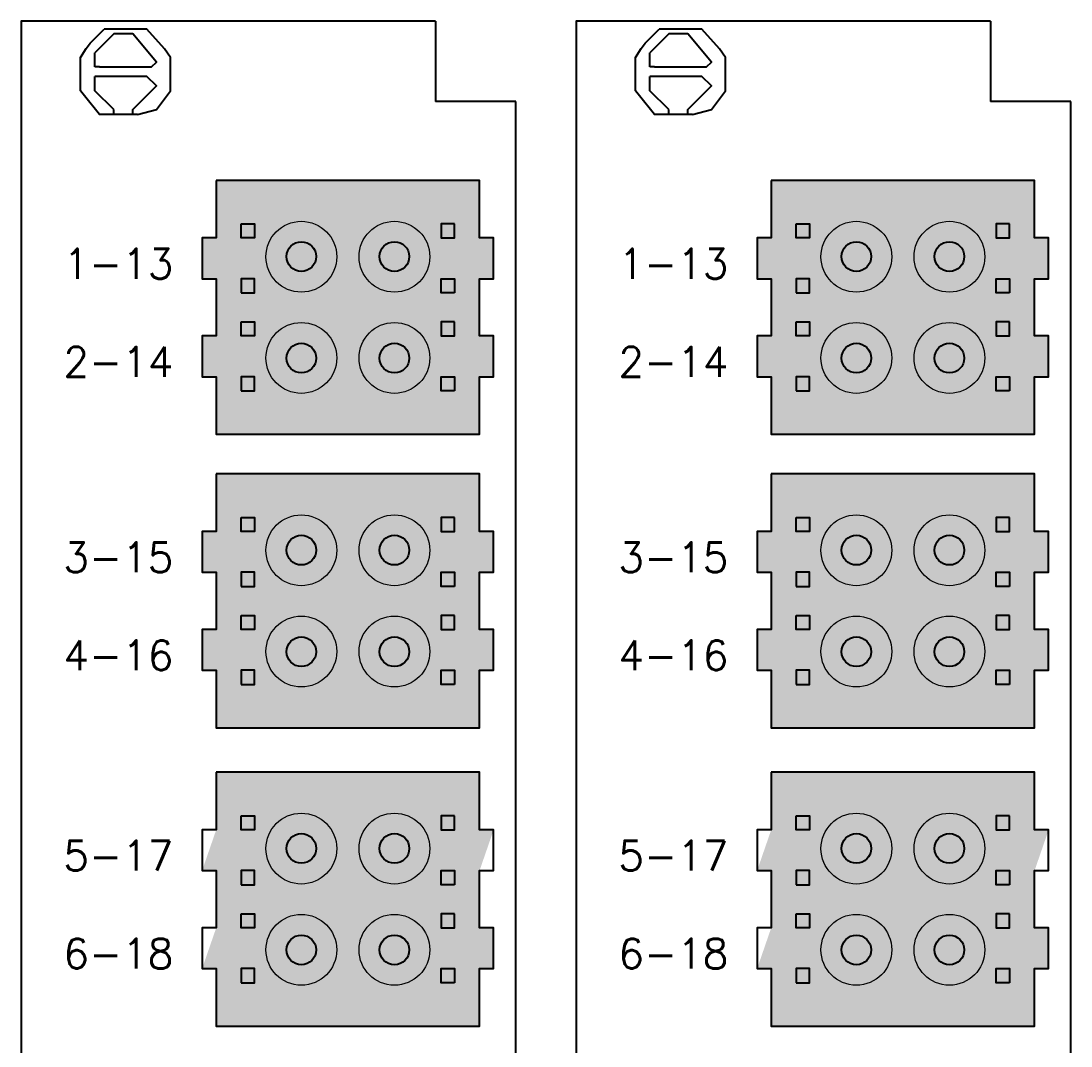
# Model space of a CAD drawing. Extents: x 12033 to 28038, y -9425 to 4777.
# Drawn here: x 14830.33 to 14838.58, y 286.05 to 294.09 of the extents above; entities that cross this region are included whole.
import ezdxf

# ---------------------------------------------------------------- set-up
doc = ezdxf.new("R2010")
doc.units = ezdxf.units.DM
doc.header["$LTSCALE"] = 5
doc.header["$MEASUREMENT"] = 0
for name, color, linetype in [('10.1-Caixas Subterrâneas', 5, 'Continuous'), ('20.7-DGO', 1, 'Continuous'), ('locais', 7, 'Continuous')]:
    doc.layers.add(name, color=color, linetype=linetype)
doc.styles.add('ROMANS', font='romans.shx')

# ---------------------------------------------------------------- blocks, each defined once
blk = doc.blocks.new('Inst de cartões ou bandejas (Cartão) - DGO')
at = {"layer": 'locais'}
h = blk.add_hatch(color=106, dxfattribs=at)
h.dxf.hatch_style = 1
h.paths.add_polyline_path([(1.02489, -0.24718), (1.01384, -0.24718), (1.01384, -0.27914), (1.02489, -0.27914), (1.02489, -0.32432), (1.23168, -0.32432), (1.23168, -0.27914), (1.24273, -0.27914), (1.24273, -0.24718), (1.23168, -0.24718), (1.23168, -0.20222), (1.24273, -0.20222), (1.24273, -0.17027), (1.23168, -0.17027), (1.23168, -0.12509), (1.02489, -0.12509), (1.02489, -0.17027), (1.01384, -0.17027), (1.01384, -0.20222), (1.02489, -0.20222)])
h.paths.add_polyline_path([(1.11954, -0.26442, -1), (1.06395, -0.26442, -1)], flags=16)
h.paths.add_polyline_path([(1.06395, -0.18498, -1), (1.11954, -0.18498, -1)], flags=16)
h.paths.add_polyline_path([(1.19261, -0.26442, -1), (1.13703, -0.26442, -1)], flags=16)
h.paths.add_polyline_path([(1.13703, -0.18498, -1), (1.19261, -0.18498, -1)], flags=16)
h.paths.add_polyline_path([(1.10338, -0.26455, -1), (1.08011, -0.26455, -1)], flags=0)
h.paths.add_polyline_path([(1.08011, -0.18486, -1), (1.10338, -0.18486, -1)], flags=0)
h.paths.add_polyline_path([(1.17646, -0.26455, -1), (1.15318, -0.26455, -1)], flags=0)
h.paths.add_polyline_path([(1.15318, -0.18486, -1), (1.17646, -0.18486, -1)], flags=0)
h.paths.add_polyline_path([(1.05495, -0.23607), (1.05495, -0.24718), (1.04461, -0.24718), (1.04461, -0.23607)], flags=16)
h.paths.add_polyline_path([(1.05495, -0.21334), (1.04461, -0.21334), (1.04461, -0.20222), (1.05495, -0.20222)], flags=16)
h.paths.add_polyline_path([(1.20161, -0.23607), (1.21196, -0.23607), (1.21196, -0.24718), (1.20161, -0.24718)], flags=16)
h.paths.add_polyline_path([(1.20161, -0.21334), (1.20161, -0.20222), (1.21196, -0.20222), (1.21196, -0.21334)], flags=16)
h.paths.add_polyline_path([(1.05495, -0.27914), (1.05495, -0.29025), (1.04461, -0.29025), (1.04461, -0.27914)], flags=17)
h.paths.add_polyline_path([(1.05495, -0.17027), (1.04461, -0.17027), (1.04461, -0.15916), (1.05495, -0.15916)], flags=17)
h.paths.add_polyline_path([(1.20161, -0.27914), (1.21196, -0.27914), (1.21196, -0.29025), (1.20161, -0.29025)], flags=17)
h.paths.add_polyline_path([(1.20161, -0.17027), (1.20161, -0.15916), (1.21196, -0.15916), (1.21196, -0.17027)], flags=17)
h = blk.add_hatch(color=106, dxfattribs=at)
h.dxf.hatch_style = 1
h.paths.add_polyline_path([(1.46069, -0.24718), (1.44964, -0.24718), (1.44964, -0.27914), (1.46069, -0.27914), (1.46069, -0.32432), (1.66748, -0.32432), (1.66748, -0.27914), (1.67853, -0.27914), (1.67853, -0.24718), (1.66748, -0.24718), (1.66748, -0.20222), (1.67853, -0.20222), (1.67853, -0.17027), (1.66748, -0.17027), (1.66748, -0.12509), (1.46069, -0.12509), (1.46069, -0.17027), (1.44964, -0.17027), (1.44964, -0.20222), (1.46069, -0.20222)])
h.paths.add_polyline_path([(1.55534, -0.26442, -1), (1.49976, -0.26442, -1)], flags=16)
h.paths.add_polyline_path([(1.49976, -0.18498, -1), (1.55534, -0.18498, -1)], flags=16)
h.paths.add_polyline_path([(1.62842, -0.26442, -1), (1.57283, -0.26442, -1)], flags=16)
h.paths.add_polyline_path([(1.57283, -0.18498, -1), (1.62842, -0.18498, -1)], flags=16)
h.paths.add_polyline_path([(1.53919, -0.26455, -1), (1.51591, -0.26455, -1)], flags=0)
h.paths.add_polyline_path([(1.51591, -0.18486, -1), (1.53919, -0.18486, -1)], flags=0)
h.paths.add_polyline_path([(1.61226, -0.26455, -1), (1.58899, -0.26455, -1)], flags=0)
h.paths.add_polyline_path([(1.58899, -0.18486, -1), (1.61226, -0.18486, -1)], flags=0)
h.paths.add_polyline_path([(1.49076, -0.23607), (1.49076, -0.24718), (1.48041, -0.24718), (1.48041, -0.23607)], flags=16)
h.paths.add_polyline_path([(1.49076, -0.21334), (1.48041, -0.21334), (1.48041, -0.20222), (1.49076, -0.20222)], flags=16)
h.paths.add_polyline_path([(1.63742, -0.23607), (1.64776, -0.23607), (1.64776, -0.24718), (1.63742, -0.24718)], flags=16)
h.paths.add_polyline_path([(1.63742, -0.21334), (1.63742, -0.20222), (1.64776, -0.20222), (1.64776, -0.21334)], flags=16)
h.paths.add_polyline_path([(1.49076, -0.27914), (1.49076, -0.29025), (1.48041, -0.29025), (1.48041, -0.27914)], flags=17)
h.paths.add_polyline_path([(1.49076, -0.17027), (1.48041, -0.17027), (1.48041, -0.15916), (1.49076, -0.15916)], flags=17)
h.paths.add_polyline_path([(1.63742, -0.27914), (1.64776, -0.27914), (1.64776, -0.29025), (1.63742, -0.29025)], flags=17)
h.paths.add_polyline_path([(1.63742, -0.17027), (1.63742, -0.15916), (1.64776, -0.15916), (1.64776, -0.17027)], flags=17)
h = blk.add_hatch(color=7, dxfattribs=at)
h.paths.add_polyline_path([(1.05495, -0.15916), (1.04461, -0.15916), (1.04461, -0.17027), (1.05495, -0.17027)])
h.paths.add_polyline_path([(1.05495, -0.20222), (1.04461, -0.20222), (1.04461, -0.21334), (1.05495, -0.21334)])
h.paths.add_polyline_path([(1.05495, -0.23607), (1.04461, -0.23607), (1.04461, -0.24718), (1.05495, -0.24718)])
h.paths.add_polyline_path([(1.05495, -0.27914), (1.04461, -0.27914), (1.04461, -0.29025), (1.05495, -0.29025)])
h.paths.add_polyline_path([(1.21196, -0.27914), (1.20161, -0.27914), (1.20161, -0.29025), (1.21196, -0.29025)])
h.paths.add_polyline_path([(1.21196, -0.23607), (1.20161, -0.23607), (1.20161, -0.24718), (1.21196, -0.24718)])
h.paths.add_polyline_path([(1.21196, -0.20222), (1.20161, -0.20222), (1.20161, -0.21334), (1.21196, -0.21334)])
h.paths.add_polyline_path([(1.21196, -0.15916), (1.20161, -0.15916), (1.20161, -0.17027), (1.21196, -0.17027)])
h = blk.add_hatch(color=94, dxfattribs=at)
h.paths.add_polyline_path([(1.11954, -0.18498, 1), (1.06395, -0.18498, 1)])
h.paths.add_polyline_path([(1.19261, -0.18498, 1), (1.13703, -0.18498, 1)])
h.paths.add_polyline_path([(1.19261, -0.26442, 1), (1.13703, -0.26442, 1)])
h.paths.add_polyline_path([(1.11954, -0.26442, 1), (1.06395, -0.26442, 1)])
h = blk.add_hatch(color=7, dxfattribs=at)
h.paths.add_polyline_path([(1.49076, -0.15916), (1.48041, -0.15916), (1.48041, -0.17027), (1.49076, -0.17027)])
h.paths.add_polyline_path([(1.49076, -0.20222), (1.48041, -0.20222), (1.48041, -0.21334), (1.49076, -0.21334)])
h.paths.add_polyline_path([(1.49076, -0.23607), (1.48041, -0.23607), (1.48041, -0.24718), (1.49076, -0.24718)])
h.paths.add_polyline_path([(1.49076, -0.27914), (1.48041, -0.27914), (1.48041, -0.29025), (1.49076, -0.29025)])
h.paths.add_polyline_path([(1.64776, -0.27914), (1.63742, -0.27914), (1.63742, -0.29025), (1.64776, -0.29025)])
h.paths.add_polyline_path([(1.64776, -0.23607), (1.63742, -0.23607), (1.63742, -0.24718), (1.64776, -0.24718)])
h.paths.add_polyline_path([(1.64776, -0.20222), (1.63742, -0.20222), (1.63742, -0.21334), (1.64776, -0.21334)])
h.paths.add_polyline_path([(1.64776, -0.15916), (1.63742, -0.15916), (1.63742, -0.17027), (1.64776, -0.17027)])
h = blk.add_hatch(color=94, dxfattribs=at)
h.paths.add_polyline_path([(1.55534, -0.18498, 1), (1.49976, -0.18498, 1)])
h.paths.add_polyline_path([(1.62842, -0.18498, 1), (1.57283, -0.18498, 1)])
h.paths.add_polyline_path([(1.62842, -0.26442, 1), (1.57283, -0.26442, 1)])
h.paths.add_polyline_path([(1.55534, -0.26442, 1), (1.49976, -0.26442, 1)])
h = blk.add_hatch(color=88, dxfattribs=at)
h.paths.add_polyline_path([(1.10338, -0.18486, 1), (1.08011, -0.18486, 1)])
h.paths.add_polyline_path([(1.15318, -0.18486, 1), (1.17646, -0.18486, 1)])
h = blk.add_hatch(color=88, dxfattribs=at)
h.paths.add_polyline_path([(1.53919, -0.18486, 1), (1.51591, -0.18486, 1)])
h.paths.add_polyline_path([(1.58899, -0.18486, 1), (1.61226, -0.18486, 1)])
h = blk.add_hatch(color=2, dxfattribs=at)
h.paths.add_polyline_path([(1.08011, -0.26455, 1), (1.10338, -0.26455, 1)])
h.paths.add_polyline_path([(1.17646, -0.26455, 1), (1.15318, -0.26455, 1)])
h = blk.add_hatch(color=2, dxfattribs=at)
h.paths.add_polyline_path([(1.51591, -0.26455, 1), (1.53919, -0.26455, 1)])
h.paths.add_polyline_path([(1.61226, -0.26455, 1), (1.58899, -0.26455, 1)])
h = blk.add_hatch(color=106, dxfattribs=at)
h.dxf.hatch_style = 1
h.paths.add_polyline_path([(1.02489, -0.47757), (1.01384, -0.47757), (1.01384, -0.50952), (1.02489, -0.50952), (1.02489, -0.5547), (1.23168, -0.5547), (1.23168, -0.50952), (1.24273, -0.50952), (1.24273, -0.47757), (1.23168, -0.47757), (1.23168, -0.43261), (1.24273, -0.43261), (1.24273, -0.40065), (1.23168, -0.40065), (1.23168, -0.35547), (1.02489, -0.35547), (1.02489, -0.40065), (1.01384, -0.40065), (1.01384, -0.43261), (1.02489, -0.43261)])
h.paths.add_polyline_path([(1.11954, -0.49481, -1), (1.06395, -0.49481, -1)], flags=16)
h.paths.add_polyline_path([(1.05495, -0.46645), (1.05495, -0.47757), (1.04461, -0.47757), (1.04461, -0.46645)], flags=16)
h.paths.add_polyline_path([(1.06395, -0.41537, -1), (1.11954, -0.41537, -1)], flags=16)
h.paths.add_polyline_path([(1.05495, -0.44372), (1.04461, -0.44372), (1.04461, -0.43261), (1.05495, -0.43261)], flags=16)
h.paths.add_polyline_path([(1.10338, -0.49493, -1), (1.08011, -0.49493, -1)], flags=0)
h.paths.add_polyline_path([(1.08011, -0.41524, -1), (1.10338, -0.41524, -1)], flags=0)
h.paths.add_polyline_path([(1.05495, -0.50952), (1.05495, -0.52063), (1.04461, -0.52063), (1.04461, -0.50952)], flags=17)
h.paths.add_polyline_path([(1.05495, -0.40065), (1.04461, -0.40065), (1.04461, -0.38954), (1.05495, -0.38954)], flags=16)
h.paths.add_polyline_path([(1.19261, -0.49481, -1), (1.13703, -0.49481, -1)], flags=16)
h.paths.add_polyline_path([(1.13703, -0.41537, -1), (1.19261, -0.41537, -1)], flags=16)
h.paths.add_polyline_path([(1.17646, -0.49493, -1), (1.15318, -0.49493, -1)], flags=0)
h.paths.add_polyline_path([(1.15318, -0.41524, -1), (1.17646, -0.41524, -1)], flags=0)
h.paths.add_polyline_path([(1.20161, -0.46645), (1.21196, -0.46645), (1.21196, -0.47757), (1.20161, -0.47757)], flags=16)
h.paths.add_polyline_path([(1.20161, -0.44372), (1.20161, -0.43261), (1.21196, -0.43261), (1.21196, -0.44372)], flags=16)
h.paths.add_polyline_path([(1.20161, -0.50952), (1.21196, -0.50952), (1.21196, -0.52063), (1.20161, -0.52063)], flags=16)
h.paths.add_polyline_path([(1.20161, -0.40065), (1.20161, -0.38954), (1.21196, -0.38954), (1.21196, -0.40065)], flags=16)
h = blk.add_hatch(color=106, dxfattribs=at)
h.dxf.hatch_style = 1
h.paths.add_polyline_path([(1.46069, -0.47757), (1.44964, -0.47757), (1.44964, -0.50952), (1.46069, -0.50952), (1.46069, -0.5547), (1.66748, -0.5547), (1.66748, -0.50952), (1.67853, -0.50952), (1.67853, -0.47757), (1.66748, -0.47757), (1.66748, -0.43261), (1.67853, -0.43261), (1.67853, -0.40065), (1.66748, -0.40065), (1.66748, -0.35547), (1.46069, -0.35547), (1.46069, -0.40065), (1.44964, -0.40065), (1.44964, -0.43261), (1.46069, -0.43261)])
h.paths.add_polyline_path([(1.55534, -0.49481, -1), (1.49976, -0.49481, -1)], flags=16)
h.paths.add_polyline_path([(1.49076, -0.46645), (1.49076, -0.47757), (1.48041, -0.47757), (1.48041, -0.46645)], flags=16)
h.paths.add_polyline_path([(1.49976, -0.41537, -1), (1.55534, -0.41537, -1)], flags=16)
h.paths.add_polyline_path([(1.49076, -0.44372), (1.48041, -0.44372), (1.48041, -0.43261), (1.49076, -0.43261)], flags=16)
h.paths.add_polyline_path([(1.53919, -0.49493, -1), (1.51591, -0.49493, -1)], flags=0)
h.paths.add_polyline_path([(1.51591, -0.41524, -1), (1.53919, -0.41524, -1)], flags=0)
h.paths.add_polyline_path([(1.49076, -0.50952), (1.49076, -0.52063), (1.48041, -0.52063), (1.48041, -0.50952)], flags=17)
h.paths.add_polyline_path([(1.49076, -0.40065), (1.48041, -0.40065), (1.48041, -0.38954), (1.49076, -0.38954)], flags=16)
h.paths.add_polyline_path([(1.62842, -0.49481, -1), (1.57283, -0.49481, -1)], flags=16)
h.paths.add_polyline_path([(1.57283, -0.41537, -1), (1.62842, -0.41537, -1)], flags=16)
h.paths.add_polyline_path([(1.61226, -0.49493, -1), (1.58899, -0.49493, -1)], flags=0)
h.paths.add_polyline_path([(1.58899, -0.41524, -1), (1.61226, -0.41524, -1)], flags=0)
h.paths.add_polyline_path([(1.63742, -0.46645), (1.64776, -0.46645), (1.64776, -0.47757), (1.63742, -0.47757)], flags=16)
h.paths.add_polyline_path([(1.63742, -0.44372), (1.63742, -0.43261), (1.64776, -0.43261), (1.64776, -0.44372)], flags=16)
h.paths.add_polyline_path([(1.63742, -0.50952), (1.64776, -0.50952), (1.64776, -0.52063), (1.63742, -0.52063)], flags=16)
h.paths.add_polyline_path([(1.63742, -0.40065), (1.63742, -0.38954), (1.64776, -0.38954), (1.64776, -0.40065)], flags=16)
h = blk.add_hatch(color=7, dxfattribs=at)
h.paths.add_polyline_path([(1.04461, -0.40065), (1.05495, -0.40065), (1.05495, -0.38954), (1.04461, -0.38954)])
h.paths.add_polyline_path([(1.04461, -0.44372), (1.05495, -0.44372), (1.05495, -0.43261), (1.04461, -0.43261)])
h.paths.add_polyline_path([(1.04461, -0.46645), (1.04461, -0.47757), (1.05495, -0.47757), (1.05495, -0.46645)])
h.paths.add_polyline_path([(1.04461, -0.52063), (1.05495, -0.52063), (1.05495, -0.50952), (1.04461, -0.50952)])
h.paths.add_polyline_path([(1.20161, -0.52063), (1.21196, -0.52063), (1.21196, -0.50952), (1.20161, -0.50952)])
h.paths.add_polyline_path([(1.21196, -0.46645), (1.20161, -0.46645), (1.20161, -0.47757), (1.21196, -0.47757)])
h.paths.add_polyline_path([(1.21196, -0.43261), (1.20161, -0.43261), (1.20161, -0.44372), (1.21196, -0.44372)])
h.paths.add_polyline_path([(1.21196, -0.38954), (1.20161, -0.38954), (1.20161, -0.40065), (1.21196, -0.40065)])
h = blk.add_hatch(color=94, dxfattribs=at)
h.paths.add_polyline_path([(1.11954, -0.41537, 1), (1.06395, -0.41537, 1)])
h.paths.add_polyline_path([(1.19261, -0.41537, 1), (1.13703, -0.41537, 1)])
h.paths.add_polyline_path([(1.19261, -0.49481, 1), (1.13703, -0.49481, 1)])
h.paths.add_polyline_path([(1.11954, -0.49481, 1), (1.06395, -0.49481, 1)])
h = blk.add_hatch(color=7, dxfattribs=at)
h.paths.add_polyline_path([(1.48041, -0.40065), (1.49076, -0.40065), (1.49076, -0.38954), (1.48041, -0.38954)])
h.paths.add_polyline_path([(1.48041, -0.44372), (1.49076, -0.44372), (1.49076, -0.43261), (1.48041, -0.43261)])
h.paths.add_polyline_path([(1.48041, -0.46645), (1.48041, -0.47757), (1.49076, -0.47757), (1.49076, -0.46645)])
h.paths.add_polyline_path([(1.48041, -0.52063), (1.49076, -0.52063), (1.49076, -0.50952), (1.48041, -0.50952)])
h.paths.add_polyline_path([(1.63742, -0.52063), (1.64776, -0.52063), (1.64776, -0.50952), (1.63742, -0.50952)])
h.paths.add_polyline_path([(1.64776, -0.46645), (1.63742, -0.46645), (1.63742, -0.47757), (1.64776, -0.47757)])
h.paths.add_polyline_path([(1.64776, -0.43261), (1.63742, -0.43261), (1.63742, -0.44372), (1.64776, -0.44372)])
h.paths.add_polyline_path([(1.64776, -0.38954), (1.63742, -0.38954), (1.63742, -0.40065), (1.64776, -0.40065)])
h = blk.add_hatch(color=94, dxfattribs=at)
h.paths.add_polyline_path([(1.55534, -0.41537, 1), (1.49976, -0.41537, 1)])
h.paths.add_polyline_path([(1.62842, -0.41537, 1), (1.57283, -0.41537, 1)])
h.paths.add_polyline_path([(1.62842, -0.49481, 1), (1.57283, -0.49481, 1)])
h.paths.add_polyline_path([(1.55534, -0.49481, 1), (1.49976, -0.49481, 1)])
h = blk.add_hatch(color=7, dxfattribs=at)
h.paths.add_polyline_path([(1.10338, -0.41524, 1), (1.08011, -0.41524, 1)])
h.paths.add_polyline_path([(1.15318, -0.41524, 1), (1.17646, -0.41524, 1)])
h = blk.add_hatch(color=7, dxfattribs=at)
h.paths.add_polyline_path([(1.53919, -0.41524, 1), (1.51591, -0.41524, 1)])
h.paths.add_polyline_path([(1.58899, -0.41524, 1), (1.61226, -0.41524, 1)])
h = blk.add_hatch(color=5, dxfattribs=at)
h.paths.add_polyline_path([(1.08011, -0.49493, 1), (1.10338, -0.49493, 1)])
h.paths.add_polyline_path([(1.17646, -0.49493, 1), (1.15318, -0.49493, 1)])
h = blk.add_hatch(color=5, dxfattribs=at)
h.paths.add_polyline_path([(1.51591, -0.49493, 1), (1.53919, -0.49493, 1)])
h.paths.add_polyline_path([(1.61226, -0.49493, 1), (1.58899, -0.49493, 1)])
h = blk.add_hatch(color=106, dxfattribs=at)
h.dxf.hatch_style = 1
h.paths.add_polyline_path([(1.02489, -0.71167), (1.01384, -0.74362), (1.02489, -0.74362), (1.02489, -0.7888), (1.23168, -0.7888), (1.23168, -0.74362), (1.24273, -0.74362), (1.24273, -0.71167), (1.23168, -0.71167), (1.23168, -0.6667), (1.24273, -0.63475), (1.23168, -0.63475), (1.23168, -0.58957), (1.02489, -0.58957), (1.02489, -0.63475), (1.01384, -0.6667), (1.02489, -0.6667)])
h.paths.add_polyline_path([(1.11954, -0.7289, 1), (1.06395, -0.7289, 1)], flags=16)
h.paths.add_polyline_path([(1.05495, -0.70055), (1.05495, -0.71167), (1.04461, -0.71167), (1.04461, -0.70055)], flags=16)
h.paths.add_polyline_path([(1.06395, -0.64946, -1), (1.11954, -0.64946, -1)], flags=16)
h.paths.add_polyline_path([(1.05495, -0.67782), (1.04461, -0.67782), (1.04461, -0.6667), (1.05495, -0.6667)], flags=16)
h.paths.add_polyline_path([(1.05495, -0.74362), (1.05495, -0.75473), (1.04461, -0.75473), (1.04461, -0.74362)], flags=16)
h.paths.add_polyline_path([(1.05495, -0.63475), (1.04461, -0.63475), (1.04461, -0.62364), (1.05495, -0.62364)], flags=16)
h.paths.add_polyline_path([(1.19261, -0.7289, -1), (1.13703, -0.7289, -1)], flags=16)
h.paths.add_polyline_path([(1.19261, -0.64946, -1), (1.13703, -0.64946, -1)], flags=16)
h.paths.add_polyline_path([(1.20161, -0.70055), (1.21196, -0.70055), (1.21196, -0.71167), (1.20161, -0.71167)], flags=16)
h.paths.add_polyline_path([(1.20161, -0.67782), (1.20161, -0.6667), (1.21196, -0.6667), (1.21196, -0.67782)], flags=16)
h.paths.add_polyline_path([(1.20161, -0.74362), (1.21196, -0.74362), (1.21196, -0.75473), (1.20161, -0.75473)], flags=16)
h.paths.add_polyline_path([(1.20161, -0.63475), (1.20161, -0.62364), (1.21196, -0.62364), (1.21196, -0.63475)], flags=16)
h = blk.add_hatch(color=106, dxfattribs=at)
h.dxf.hatch_style = 1
h.paths.add_polyline_path([(1.46069, -0.71167), (1.44964, -0.74362), (1.46069, -0.74362), (1.46069, -0.7888), (1.66748, -0.7888), (1.66748, -0.74362), (1.67853, -0.74362), (1.67853, -0.71167), (1.66748, -0.71167), (1.66748, -0.6667), (1.67853, -0.63475), (1.66748, -0.63475), (1.66748, -0.58957), (1.46069, -0.58957), (1.46069, -0.63475), (1.44964, -0.6667), (1.46069, -0.6667)])
h.paths.add_polyline_path([(1.55534, -0.7289, 1), (1.49976, -0.7289, 1)], flags=16)
h.paths.add_polyline_path([(1.49076, -0.70055), (1.49076, -0.71167), (1.48041, -0.71167), (1.48041, -0.70055)], flags=16)
h.paths.add_polyline_path([(1.49976, -0.64946, -1), (1.55534, -0.64946, -1)], flags=16)
h.paths.add_polyline_path([(1.49076, -0.67782), (1.48041, -0.67782), (1.48041, -0.6667), (1.49076, -0.6667)], flags=16)
h.paths.add_polyline_path([(1.49076, -0.74362), (1.49076, -0.75473), (1.48041, -0.75473), (1.48041, -0.74362)], flags=16)
h.paths.add_polyline_path([(1.49076, -0.63475), (1.48041, -0.63475), (1.48041, -0.62364), (1.49076, -0.62364)], flags=16)
h.paths.add_polyline_path([(1.62842, -0.7289, -1), (1.57283, -0.7289, -1)], flags=16)
h.paths.add_polyline_path([(1.62842, -0.64946, -1), (1.57283, -0.64946, -1)], flags=16)
h.paths.add_polyline_path([(1.63742, -0.70055), (1.64776, -0.70055), (1.64776, -0.71167), (1.63742, -0.71167)], flags=16)
h.paths.add_polyline_path([(1.63742, -0.67782), (1.63742, -0.6667), (1.64776, -0.6667), (1.64776, -0.67782)], flags=16)
h.paths.add_polyline_path([(1.63742, -0.74362), (1.64776, -0.74362), (1.64776, -0.75473), (1.63742, -0.75473)], flags=16)
h.paths.add_polyline_path([(1.63742, -0.63475), (1.63742, -0.62364), (1.64776, -0.62364), (1.64776, -0.63475)], flags=16)
h = blk.add_hatch(color=7, dxfattribs=at)
h.paths.add_polyline_path([(1.04461, -0.63475), (1.05495, -0.63475), (1.05495, -0.62364), (1.04461, -0.62364)])
h.paths.add_polyline_path([(1.04461, -0.67782), (1.05495, -0.67782), (1.05495, -0.6667), (1.04461, -0.6667)])
h.paths.add_polyline_path([(1.04461, -0.70055), (1.04461, -0.71167), (1.05495, -0.71167), (1.05495, -0.70055)])
h.paths.add_polyline_path([(1.04461, -0.75473), (1.05495, -0.75473), (1.05495, -0.74362), (1.04461, -0.74362)])
h.paths.add_polyline_path([(1.20161, -0.75473), (1.21196, -0.75473), (1.21196, -0.74362), (1.20161, -0.74362)])
h.paths.add_polyline_path([(1.21196, -0.71167), (1.21196, -0.70055), (1.20161, -0.70055), (1.20161, -0.71167)])
h.paths.add_polyline_path([(1.21196, -0.6667), (1.20161, -0.6667), (1.20161, -0.67782), (1.21196, -0.67782)])
h.paths.add_polyline_path([(1.21196, -0.62364), (1.20161, -0.62364), (1.20161, -0.63475), (1.21196, -0.63475)])
h = blk.add_hatch(color=94, dxfattribs=at)
h.paths.add_polyline_path([(1.11954, -0.64946, 1), (1.06395, -0.64946, 1)])
h.paths.add_polyline_path([(1.19261, -0.64946, 1), (1.13703, -0.64946, 1)])
h.paths.add_polyline_path([(1.19261, -0.7289, 1), (1.13703, -0.7289, 1)])
h.paths.add_polyline_path([(1.11954, -0.7289, 1), (1.06395, -0.7289, 1)])
h = blk.add_hatch(color=7, dxfattribs=at)
h.paths.add_polyline_path([(1.48041, -0.63475), (1.49076, -0.63475), (1.49076, -0.62364), (1.48041, -0.62364)])
h.paths.add_polyline_path([(1.48041, -0.67782), (1.49076, -0.67782), (1.49076, -0.6667), (1.48041, -0.6667)])
h.paths.add_polyline_path([(1.48041, -0.70055), (1.48041, -0.71167), (1.49076, -0.71167), (1.49076, -0.70055)])
h.paths.add_polyline_path([(1.48041, -0.75473), (1.49076, -0.75473), (1.49076, -0.74362), (1.48041, -0.74362)])
h.paths.add_polyline_path([(1.63742, -0.75473), (1.64776, -0.75473), (1.64776, -0.74362), (1.63742, -0.74362)])
h.paths.add_polyline_path([(1.64776, -0.71167), (1.64776, -0.70055), (1.63742, -0.70055), (1.63742, -0.71167)])
h.paths.add_polyline_path([(1.64776, -0.6667), (1.63742, -0.6667), (1.63742, -0.67782), (1.64776, -0.67782)])
h.paths.add_polyline_path([(1.64776, -0.62364), (1.63742, -0.62364), (1.63742, -0.63475), (1.64776, -0.63475)])
h = blk.add_hatch(color=94, dxfattribs=at)
h.paths.add_polyline_path([(1.55534, -0.64946, 1), (1.49976, -0.64946, 1)])
h.paths.add_polyline_path([(1.62842, -0.64946, 1), (1.57283, -0.64946, 1)])
h.paths.add_polyline_path([(1.62842, -0.7289, 1), (1.57283, -0.7289, 1)])
h.paths.add_polyline_path([(1.55534, -0.7289, 1), (1.49976, -0.7289, 1)])
h = blk.add_hatch(color=12, dxfattribs=at)
h.paths.add_polyline_path([(1.10338, -0.64934, 1), (1.08011, -0.64934, 1)])
h.paths.add_polyline_path([(1.15318, -0.64934, 1), (1.17646, -0.64934, 1)])
h = blk.add_hatch(color=12, dxfattribs=at)
h.paths.add_polyline_path([(1.53919, -0.64934, 1), (1.51591, -0.64934, 1)])
h.paths.add_polyline_path([(1.58899, -0.64934, 1), (1.61226, -0.64934, 1)])
h = blk.add_hatch(color=204, dxfattribs=at)
h.paths.add_polyline_path([(1.08011, -0.72903, 1), (1.10338, -0.72903, 1)])
h.paths.add_polyline_path([(1.17646, -0.72903, 1), (1.15318, -0.72903, 1)])
h = blk.add_hatch(color=204, dxfattribs=at)
h.paths.add_polyline_path([(1.51591, -0.72903, 1), (1.53919, -0.72903, 1)])
h.paths.add_polyline_path([(1.61226, -0.72903, 1), (1.58899, -0.72903, 1)])
at = {"color": 0, "linetype": 'Continuous'}
for points in [[(0.92586, -0.0175), (0.93701, -0.00635)], [(0.96302, -0.07324), (0.97788, -0.06952), (0.98903, -0.05466), (0.98903, -0.02865), (0.98441, -0.02194), (0.97045, -0.00635)], [(1.36167, -0.0175), (1.37281, -0.00635)], [(1.39883, -0.07324), (1.41369, -0.06952), (1.42484, -0.05466), (1.42484, -0.02865), (1.42021, -0.02194), (1.40626, -0.00635)], [(0.93329, -0.03608), (0.97417, -0.03608), (0.97788, -0.03236), (0.9593, -0.01007), (0.94444, -0.01007), (0.92958, -0.02493)], [(1.3691, -0.03608), (1.40997, -0.03608), (1.41369, -0.03236), (1.39511, -0.01007), (1.38025, -0.01007), (1.36538, -0.02493)], [(0.94073, -0.07324), (0.93329, -0.07324), (0.9214, -0.05874), (0.91843, -0.05466), (0.91843, -0.02865), (0.92289, -0.02159), (0.92586, -0.0175)], [(1.37653, -0.07324), (1.3691, -0.07324), (1.35721, -0.05874), (1.35424, -0.05466), (1.35424, -0.02865), (1.35869, -0.02159), (1.36167, -0.0175)], [(0.92958, -0.03236), (0.92958, -0.02493)], [(0.92958, -0.03608), (0.92958, -0.03236)], [(1.36538, -0.03236), (1.36538, -0.02493)], [(1.36538, -0.03608), (1.36538, -0.03236)], [(0.93329, -0.03608), (0.92958, -0.03608)], [(1.3691, -0.03608), (1.36538, -0.03608)], [(0.93329, -0.04351), (0.92958, -0.04351)], [(0.92958, -0.04722), (0.92958, -0.04351)], [(0.94444, -0.06952), (0.92958, -0.05466), (0.92958, -0.04722)], [(0.9593, -0.06952), (0.97788, -0.05094), (0.97045, -0.04351), (0.93329, -0.04351)], [(1.3691, -0.04351), (1.36538, -0.04351)], [(1.36538, -0.04722), (1.36538, -0.04351)], [(1.38025, -0.06952), (1.36538, -0.05466), (1.36538, -0.04722)], [(1.39511, -0.06952), (1.41369, -0.05094), (1.40626, -0.04351), (1.3691, -0.04351)], [(1.26029, -0.06327), (1.19712, -0.06327)], [(0.94444, -0.07324), (0.94073, -0.07324)], [(0.94444, -0.07324), (0.94444, -0.06952)], [(0.94816, -0.07324), (0.94444, -0.07324)], [(0.95559, -0.07324), (0.94816, -0.07324)], [(0.9593, -0.07324), (0.95559, -0.07324)], [(0.9593, -0.07324), (0.9593, -0.06952)], [(0.96302, -0.07324), (0.9593, -0.07324)], [(1.38025, -0.07324), (1.37653, -0.07324)], [(1.38025, -0.07324), (1.38025, -0.06952)], [(1.38396, -0.07324), (1.38025, -0.07324)], [(1.39139, -0.07324), (1.38396, -0.07324)], [(1.39511, -0.07324), (1.39139, -0.07324)], [(1.39511, -0.07324), (1.39511, -0.06952)], [(1.39883, -0.07324), (1.39511, -0.07324)]]:
    blk.add_lwpolyline(points, dxfattribs=at)
at = {"color": 1, "linetype": 'Continuous'}
for points in [[(1.19712, -0.0001), (1.19712, -0.06327)], [(1.63292, -0.0001), (1.63292, -0.06327)], [(1.69609, -0.06327), (1.63292, -0.06327)]]:
    blk.add_lwpolyline(points, dxfattribs=at)
at = {"layer": 'locais'}
for p, q in [((0.97045, -0.00635), (0.93701, -0.00635)), ((1.40626, -0.00635), (1.37281, -0.00635))]:
    blk.add_line(p, q, dxfattribs=at)
at = {"layer": 'locais', "color": 1}
for points in [[(1.19712, -0.0001), (0.87161, 0), (0.87161, -1.62011), (1.26029, -1.62021), (1.26029, -0.06327)], [(1.63292, -0.0001), (1.30742, 0), (1.30742, -1.62011), (1.69609, -1.62021), (1.69609, -0.06327)]]:
    blk.add_lwpolyline(points, dxfattribs=at)
at = {"layer": 'locais'}
for points in [[(1.02489, -0.12509), (1.02489, -0.17027), (1.01384, -0.17027), (1.01384, -0.20222), (1.02489, -0.20222), (1.02489, -0.24718), (1.01384, -0.24718), (1.01384, -0.27914), (1.01384, -0.27914), (1.02489, -0.27914), (1.02489, -0.32432), (1.23168, -0.32432), (1.23168, -0.27914), (1.24273, -0.27914), (1.24273, -0.24718), (1.23168, -0.24718), (1.23168, -0.20222), (1.24273, -0.20222), (1.24273, -0.17027), (1.23168, -0.17027), (1.23168, -0.12509), (1.02489, -0.12509)], [(1.02489, -0.12509), (1.02489, -0.17027), (1.01384, -0.17027), (1.01384, -0.20222), (1.02489, -0.20222), (1.02489, -0.24718), (1.01384, -0.24718), (1.01384, -0.27914), (1.01384, -0.27914), (1.02489, -0.27914), (1.02489, -0.32432), (1.23168, -0.32432), (1.23168, -0.27914), (1.24273, -0.27914), (1.24273, -0.24718), (1.23168, -0.24718), (1.23168, -0.20222), (1.24273, -0.20222), (1.24273, -0.17027), (1.23168, -0.17027), (1.23168, -0.12509), (1.02489, -0.12509)], [(1.46069, -0.12509), (1.46069, -0.17027), (1.44964, -0.17027), (1.44964, -0.20222), (1.46069, -0.20222), (1.46069, -0.24718), (1.44964, -0.24718), (1.44964, -0.27914), (1.44964, -0.27914), (1.46069, -0.27914), (1.46069, -0.32432), (1.66748, -0.32432), (1.66748, -0.27914), (1.67853, -0.27914), (1.67853, -0.24718), (1.66748, -0.24718), (1.66748, -0.20222), (1.67853, -0.20222), (1.67853, -0.17027), (1.66748, -0.17027), (1.66748, -0.12509), (1.46069, -0.12509)], [(1.46069, -0.12509), (1.46069, -0.17027), (1.44964, -0.17027), (1.44964, -0.20222), (1.46069, -0.20222), (1.46069, -0.24718), (1.44964, -0.24718), (1.44964, -0.27914), (1.44964, -0.27914), (1.46069, -0.27914), (1.46069, -0.32432), (1.66748, -0.32432), (1.66748, -0.27914), (1.67853, -0.27914), (1.67853, -0.24718), (1.66748, -0.24718), (1.66748, -0.20222), (1.67853, -0.20222), (1.67853, -0.17027), (1.66748, -0.17027), (1.66748, -0.12509), (1.46069, -0.12509)], [(1.02489, -0.35547), (1.02489, -0.40065), (1.01384, -0.40065), (1.01384, -0.43261), (1.02489, -0.43261), (1.02489, -0.47757), (1.01384, -0.47757), (1.01384, -0.50952), (1.01384, -0.50952), (1.02489, -0.50952), (1.02489, -0.5547), (1.23168, -0.5547), (1.23168, -0.50952), (1.24273, -0.50952), (1.24273, -0.47757), (1.23168, -0.47757), (1.23168, -0.43261), (1.24273, -0.43261), (1.24273, -0.40065), (1.23168, -0.40065), (1.23168, -0.35547), (1.02489, -0.35547)], [(1.46069, -0.35547), (1.46069, -0.40065), (1.44964, -0.40065), (1.44964, -0.43261), (1.46069, -0.43261), (1.46069, -0.47757), (1.44964, -0.47757), (1.44964, -0.50952), (1.44964, -0.50952), (1.46069, -0.50952), (1.46069, -0.5547), (1.66748, -0.5547), (1.66748, -0.50952), (1.67853, -0.50952), (1.67853, -0.47757), (1.66748, -0.47757), (1.66748, -0.43261), (1.67853, -0.43261), (1.67853, -0.40065), (1.66748, -0.40065), (1.66748, -0.35547), (1.46069, -0.35547)], [(1.02489, -0.58957), (1.02489, -0.63475), (1.01384, -0.63475), (1.01384, -0.6667), (1.02489, -0.6667), (1.02489, -0.71167), (1.01384, -0.71167), (1.01384, -0.74362), (1.01384, -0.74362), (1.02489, -0.74362), (1.02489, -0.7888), (1.23168, -0.7888), (1.23168, -0.74362), (1.24273, -0.74362), (1.24273, -0.71167), (1.23168, -0.71167), (1.23168, -0.6667), (1.24273, -0.6667), (1.24273, -0.63475), (1.23168, -0.63475), (1.23168, -0.58957), (1.02489, -0.58957)], [(1.46069, -0.58957), (1.46069, -0.63475), (1.44964, -0.63475), (1.44964, -0.6667), (1.46069, -0.6667), (1.46069, -0.71167), (1.44964, -0.71167), (1.44964, -0.74362), (1.44964, -0.74362), (1.46069, -0.74362), (1.46069, -0.7888), (1.66748, -0.7888), (1.66748, -0.74362), (1.67853, -0.74362), (1.67853, -0.71167), (1.66748, -0.71167), (1.66748, -0.6667), (1.67853, -0.6667), (1.67853, -0.63475), (1.66748, -0.63475), (1.66748, -0.58957), (1.46069, -0.58957)]]:
    blk.add_lwpolyline(points, dxfattribs=at)
for points in [[(1.04461, -0.15916), (1.05495, -0.15916), (1.05495, -0.17027), (1.04461, -0.17027)], [(1.21196, -0.15916), (1.20161, -0.15916), (1.20161, -0.17027), (1.21196, -0.17027)], [(1.48041, -0.15916), (1.49076, -0.15916), (1.49076, -0.17027), (1.48041, -0.17027)], [(1.64776, -0.15916), (1.63742, -0.15916), (1.63742, -0.17027), (1.64776, -0.17027)], [(1.04461, -0.21334), (1.05495, -0.21334), (1.05495, -0.20222), (1.04461, -0.20222)], [(1.21196, -0.21334), (1.20161, -0.21334), (1.20161, -0.20222), (1.21196, -0.20222)], [(1.48041, -0.21334), (1.49076, -0.21334), (1.49076, -0.20222), (1.48041, -0.20222)], [(1.64776, -0.21334), (1.63742, -0.21334), (1.63742, -0.20222), (1.64776, -0.20222)], [(1.04461, -0.23607), (1.05495, -0.23607), (1.05495, -0.24718), (1.04461, -0.24718)], [(1.21196, -0.23607), (1.20161, -0.23607), (1.20161, -0.24718), (1.21196, -0.24718)], [(1.48041, -0.23607), (1.49076, -0.23607), (1.49076, -0.24718), (1.48041, -0.24718)], [(1.64776, -0.23607), (1.63742, -0.23607), (1.63742, -0.24718), (1.64776, -0.24718)], [(1.04461, -0.29025), (1.05495, -0.29025), (1.05495, -0.27914), (1.04461, -0.27914)], [(1.21196, -0.29025), (1.20161, -0.29025), (1.20161, -0.27914), (1.21196, -0.27914)], [(1.48041, -0.29025), (1.49076, -0.29025), (1.49076, -0.27914), (1.48041, -0.27914)], [(1.64776, -0.29025), (1.63742, -0.29025), (1.63742, -0.27914), (1.64776, -0.27914)], [(1.04461, -0.38954), (1.05495, -0.38954), (1.05495, -0.40065), (1.04461, -0.40065)], [(1.21196, -0.38954), (1.20161, -0.38954), (1.20161, -0.40065), (1.21196, -0.40065)], [(1.48041, -0.38954), (1.49076, -0.38954), (1.49076, -0.40065), (1.48041, -0.40065)], [(1.64776, -0.38954), (1.63742, -0.38954), (1.63742, -0.40065), (1.64776, -0.40065)], [(1.04461, -0.44372), (1.05495, -0.44372), (1.05495, -0.43261), (1.04461, -0.43261)], [(1.21196, -0.44372), (1.20161, -0.44372), (1.20161, -0.43261), (1.21196, -0.43261)], [(1.48041, -0.44372), (1.49076, -0.44372), (1.49076, -0.43261), (1.48041, -0.43261)], [(1.64776, -0.44372), (1.63742, -0.44372), (1.63742, -0.43261), (1.64776, -0.43261)], [(1.04461, -0.46645), (1.05495, -0.46645), (1.05495, -0.47757), (1.04461, -0.47757)], [(1.21196, -0.46645), (1.20161, -0.46645), (1.20161, -0.47757), (1.21196, -0.47757)], [(1.48041, -0.46645), (1.49076, -0.46645), (1.49076, -0.47757), (1.48041, -0.47757)], [(1.64776, -0.46645), (1.63742, -0.46645), (1.63742, -0.47757), (1.64776, -0.47757)], [(1.04461, -0.52063), (1.05495, -0.52063), (1.05495, -0.50952), (1.04461, -0.50952)], [(1.21196, -0.52063), (1.20161, -0.52063), (1.20161, -0.50952), (1.21196, -0.50952)], [(1.48041, -0.52063), (1.49076, -0.52063), (1.49076, -0.50952), (1.48041, -0.50952)], [(1.64776, -0.52063), (1.63742, -0.52063), (1.63742, -0.50952), (1.64776, -0.50952)], [(1.04461, -0.62364), (1.05495, -0.62364), (1.05495, -0.63475), (1.04461, -0.63475)], [(1.21196, -0.62364), (1.20161, -0.62364), (1.20161, -0.63475), (1.21196, -0.63475)], [(1.48041, -0.62364), (1.49076, -0.62364), (1.49076, -0.63475), (1.48041, -0.63475)], [(1.64776, -0.62364), (1.63742, -0.62364), (1.63742, -0.63475), (1.64776, -0.63475)], [(1.04461, -0.67782), (1.05495, -0.67782), (1.05495, -0.6667), (1.04461, -0.6667)], [(1.21196, -0.67782), (1.20161, -0.67782), (1.20161, -0.6667), (1.21196, -0.6667)], [(1.48041, -0.67782), (1.49076, -0.67782), (1.49076, -0.6667), (1.48041, -0.6667)], [(1.64776, -0.67782), (1.63742, -0.67782), (1.63742, -0.6667), (1.64776, -0.6667)], [(1.04461, -0.70055), (1.05495, -0.70055), (1.05495, -0.71167), (1.04461, -0.71167)], [(1.21196, -0.70055), (1.20161, -0.70055), (1.20161, -0.71167), (1.21196, -0.71167)], [(1.48041, -0.70055), (1.49076, -0.70055), (1.49076, -0.71167), (1.48041, -0.71167)], [(1.64776, -0.70055), (1.63742, -0.70055), (1.63742, -0.71167), (1.64776, -0.71167)], [(1.04461, -0.75473), (1.05495, -0.75473), (1.05495, -0.74362), (1.04461, -0.74362)], [(1.21196, -0.75473), (1.20161, -0.75473), (1.20161, -0.74362), (1.21196, -0.74362)], [(1.48041, -0.75473), (1.49076, -0.75473), (1.49076, -0.74362), (1.48041, -0.74362)], [(1.64776, -0.75473), (1.63742, -0.75473), (1.63742, -0.74362), (1.64776, -0.74362)]]:
    blk.add_lwpolyline(points, close=True, dxfattribs=at)
at = {"layer": 'locais', "lineweight": 15}
for centre in [(1.09174, -0.18498), (1.16482, -0.18498), (1.52755, -0.18498), (1.60063, -0.18498), (1.09174, -0.26442), (1.16482, -0.26442), (1.52755, -0.26442), (1.60063, -0.26442), (1.09174, -0.41537), (1.16482, -0.41537), (1.52755, -0.41537), (1.60063, -0.41537), (1.09174, -0.49481), (1.16482, -0.49481), (1.52755, -0.49481), (1.60063, -0.49481), (1.09174, -0.64946), (1.16482, -0.64946), (1.52755, -0.64946), (1.60063, -0.64946), (1.09174, -0.7289), (1.16482, -0.7289), (1.52755, -0.7289), (1.60063, -0.7289)]:
    blk.add_circle(centre, 0.02779, dxfattribs=at)
at = {"layer": 'locais'}
for centre in [(1.09174, -0.18486), (1.16482, -0.18486), (1.52755, -0.18486), (1.60063, -0.18486), (1.09174, -0.26455), (1.16482, -0.26455), (1.52755, -0.26455), (1.60063, -0.26455), (1.09174, -0.41524), (1.16482, -0.41524), (1.52755, -0.41524), (1.60063, -0.41524), (1.09174, -0.49493), (1.16482, -0.49493), (1.52755, -0.49493), (1.60063, -0.49493), (1.09174, -0.64934), (1.16482, -0.64934), (1.52755, -0.64934), (1.60063, -0.64934), (1.09174, -0.72903), (1.16482, -0.72903), (1.52755, -0.72903), (1.60063, -0.72903)]:
    blk.add_circle(centre, 0.01164, dxfattribs=at)
at = {"layer": '10.1-Caixas Subterrâneas', "color": 0, "lineweight": 0, "style": 'ROMANS'}
for tag, p, flags in [('FID', (0.08431, 1.19857), 1), ('FATOR', (0.08431, 0.82682), 3), ('ID_ATIVIDADE', (0.08431, 0.45507), 3), ('QTDE', (0.08431, 0.08332), 3)]:
    blk.add_attdef(tag, p, '', height=0.24981, dxfattribs=dict(at, flags=flags))
at = {"layer": 'locais', "style": 'ROMANS'}
for s, p in [('1-13', (0.90486, -0.20222)), ('1-13', (1.34066, -0.20222)), ('2-14', (0.90486, -0.27914)), ('2-14', (1.34066, -0.27914)), ('3-15', (0.90486, -0.43261)), ('3-15', (1.34066, -0.43261)), ('4-16', (0.90486, -0.50952)), ('4-16', (1.34066, -0.50952)), ('5-17', (0.90486, -0.6667)), ('5-17', (1.34066, -0.6667)), ('6-18', (0.90486, -0.74362)), ('6-18', (1.34066, -0.74362))]:
    blk.add_text(s, height=0.023441, rotation=360, dxfattribs=at).set_placement(p)

msp = doc.modelspace()

# ---------------------------------------------------------------- block references
at = {"layer": '20.7-DGO', "color": 0, "lineweight": 0, "xscale": 10, "yscale": 10, "zscale": 10}
msp.add_blockref('Inst de cartões ou bandejas (Cartão) - DGO', (14821.6187, 294.0931), dxfattribs=at)

doc.saveas('drawing.dxf')
